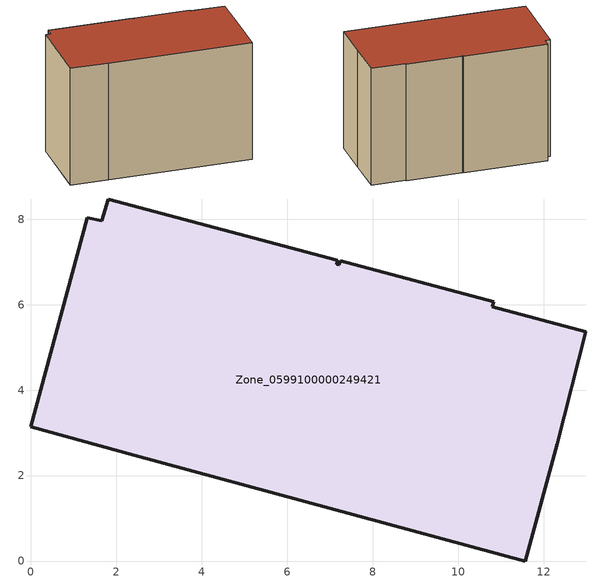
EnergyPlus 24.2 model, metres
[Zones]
Zone_0599100000249421
 floor ground (C_G): 7.24,7.02 10.83,6.06 10.8,5.96 12.98,5.36 12.32,2.75 11.58,0 2.42,2.47 0,3.14 1.32,8.03 1.65,7.96 1.81,8.47 7.17,7.04 7.16,6.95 7.21,6.93 z0
 wall outside (C_F): 2.42,2.47 11.58,0 12.32,2.75 12.98,5.36 10.8,5.96 10.83,6.06 7.24,7.02 7.21,6.93 7.16,6.95 7.17,7.04 1.81,8.47 1.65,7.96 1.32,8.03 0,3.14 2.42,2.47 z0:8.14
 roof outside (C_R): 7.16,6.95 7.17,7.04 1.81,8.47 1.65,7.96 1.32,8.03 0,3.14 2.42,2.47 11.58,0 12.32,2.75 12.98,5.36 10.8,5.96 10.83,6.06 7.24,7.02 7.21,6.93 z8.14
[BUILDING]
Pand.0599100000249421: North Axis=0; Terrain=City; Loads Convergence Tolerance Value=0.04; Temperature Convergence Tolerance Value=0.4; Solar Distribution=FullExterior; Maximum Number of Warmup Days=25; Minimum Number of Warmup Days=1
[Site:Location]
Rotterdam.The.Hague.AP_ZH_NLD Design_Conditions: Latitude=51.96; Longitude=4.45; Time Zone=1; Elevation=-4.5
[SITE:GROUNDTEMPERATURE:BUILDINGSURFACE]
18, 18, 18, 18, 18, 18, 18, 18, 18, 18, 18, 18
[MATERIAL] Thermal Absorptance=0.9; Solar Absorptance=0.7; Visible Absorptance=0.7
Name | Roughness | Thickness | Conductivity | Density | Specific Heat
G.TC.1975-1991 | MediumSmooth | 0.15 | 0.288461 | 540 | 1210
F.TC.1975-1991 | Rough | 0.3 | 0.230769 | 1920 | 840
R.TC.1975-1991 | MediumRough | 0.2 | 0.153846 | 1500 | 1000
[CONSTRUCTION]
C_G: G.TC.1975-1991
C_F: F.TC.1975-1991
C_R: R.TC.1975-1991
[ZONE]
Zone_0599100000249421: Type=1; Multiplier=1; Ceiling Height=Autocalculate; Volume=Autocalculate; Floor Area=autocalculate; Part of Total Floor Area=Yes
[ZONEINFILTRATION:DESIGNFLOWRATE]
Infil_Zone_0599100000249421: Zone or ZoneList or Space or SpaceList=Zone_0599100000249421; Schedule=AlwaysOn; Design Flow Rate Calculation Method=Flow/Area; Flow Rate per Floor Area=0.003; Constant Term Coefficient=1; Temperature Term Coefficient=0; Velocity Term Coefficient=0; Velocity Squared Term Coefficient=0
[HVACTEMPLATE:ZONE:IDEALLOADSAIRSYSTEM]
Zone_0599100000249421: Maximum Heating Supply Air Temperature=50; Minimum Cooling Supply Air Temperature=13; Maximum Heating Supply Air Humidity Ratio=0.0156; Minimum Cooling Supply Air Humidity Ratio=0.0077; Heating Limit=NoLimit; Cooling Limit=NoLimit; Dehumidification Control Type=ConstantSensibleHeatRatio; Cooling Sensible Heat Ratio=0.7; Dehumidification Setpoint=60; Humidification Control Type=None; Humidification Setpoint=30; Outdoor Air Method=None; Outdoor Air Flow Rate per Person=0.00944; Outdoor Air Flow Rate per Zone Floor Area=0; Outdoor Air Flow Rate per Zone=0; Demand Controlled Ventilation Type=None; Outdoor Air Economizer Type=NoEconomizer; Heat Recovery Type=None; Sensible Heat Recovery Effectiveness=0.7; Latent Heat Recovery Effectiveness=0.65
[ZONECONTROL:THERMOSTAT]
ThermostatControl_Zone_0599100000249421: Zone or ZoneList=Zone_0599100000249421; Control Type Schedule=DualSetpointControlType; Control 1=Thermostat_Zone_0599100000249421; Temperature Difference Between Cutout And Setpoint=0
[THERMOSTATSETPOINT:DUALSETPOINT]
Thermostat_Zone_0599100000249421: Heating Setpoint Temperature Schedule=HeatingSetpoint_Zone_0599100000249421; Cooling Setpoint Temperature Schedule=CoolingSetpoint_Zone_0599100000249421
[SCHEDULE:COMPACT]
HeatingSetpoint_Zone_0599100000249421: Through: 12/31, For: AllDays, Until: 24:00, 21
CoolingSetpoint_Zone_0599100000249421: Through: 12/31, For: AllDays, Until: 24:00, 24
DualSetpointControlType: Through: 12/31, For: AllDays, Until: 24:00, 4
AlwaysOn: Through: 12/31, For: AllDays, Until: 24:00, 1
